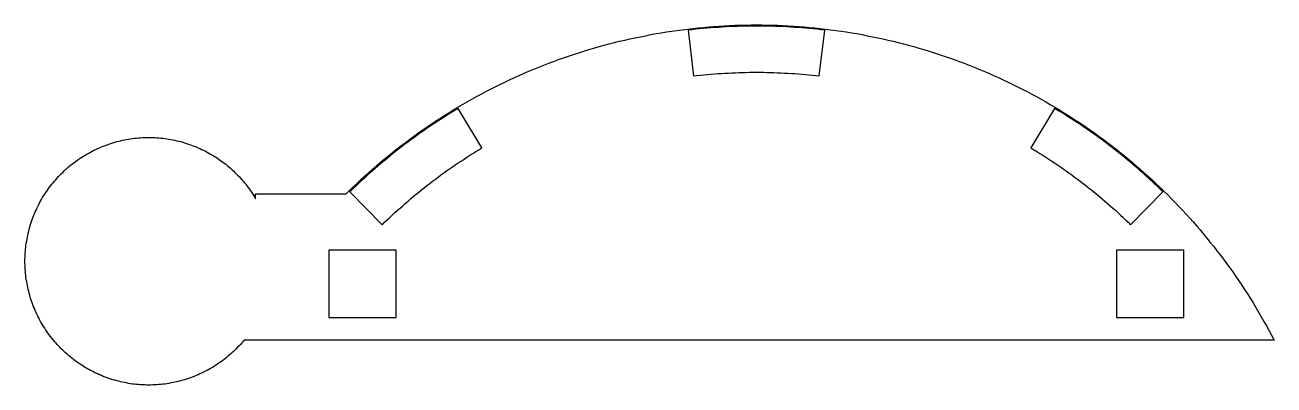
# Model space of a CAD drawing. Header units: millimetres. Extents: x 0 to 111, y 0 to 32.
import ezdxf

# ---------------------------------------------------------------- set-up
doc = ezdxf.new("R2010")
doc.units = ezdxf.units.MM
doc.layers.add('CUT', color=7, linetype='Continuous')

msp = doc.modelspace()

# ---------------------------------------------------------------- linework, layer by layer
at = {"layer": 'CUT'}
for points in [[(19.27, 3.75), (19.15, 3.61), (19.03, 3.48), (18.9, 3.35), (18.78, 3.22), (18.65, 3.1), (18.52, 2.97), (18.39, 2.85), (18.25, 2.73), (18.12, 2.61), (17.98, 2.5), (17.84, 2.38), (17.7, 2.27), (17.55, 2.16), (17.41, 2.06), (17.26, 1.96), (17.11, 1.85), (16.96, 1.76), (16.81, 1.66), (16.66, 1.56), (16.5, 1.47), (16.34, 1.39), (16.19, 1.3), (16.03, 1.22), (15.87, 1.13), (15.7, 1.06), (15.54, 0.98), (15.38, 0.91), (15.21, 0.84), (15.04, 0.77), (14.87, 0.71), (14.71, 0.64), (14.54, 0.58), (14.36, 0.53), (14.19, 0.47), (14.02, 0.42), (13.85, 0.37), (13.67, 0.33), (13.5, 0.29), (13.32, 0.25), (13.15, 0.21), (12.97, 0.18), (12.79, 0.15), (12.61, 0.12), (12.44, 0.09), (12.26, 0.07), (12.08, 0.05), (11.9, 0.04), (11.72, 0.02), (11.54, 0.01), (11.36, 0.01), (11.18, 0), (11, 0), (10.82, 0), (10.64, 0.01), (10.46, 0.01), (10.28, 0.02), (10.1, 0.04), (9.92, 0.05), (9.74, 0.07), (9.56, 0.09), (9.39, 0.12), (9.21, 0.15), (9.03, 0.18), (8.85, 0.21), (8.68, 0.25), (8.5, 0.29), (8.33, 0.33), (8.15, 0.37), (7.98, 0.42), (7.81, 0.47), (7.64, 0.53), (7.46, 0.58), (7.29, 0.64), (7.13, 0.71), (6.96, 0.77), (6.79, 0.84), (6.62, 0.91), (6.46, 0.98), (6.3, 1.06), (6.13, 1.13), (5.97, 1.22), (5.81, 1.3), (5.66, 1.39), (5.5, 1.47), (5.34, 1.56), (5.19, 1.66), (5.04, 1.76), (4.89, 1.85), (4.74, 1.96), (4.59, 2.06), (4.45, 2.16), (4.3, 2.27), (4.16, 2.38), (4.02, 2.5), (3.88, 2.61), (3.75, 2.73), (3.61, 2.85), (3.48, 2.97), (3.35, 3.1), (3.22, 3.22), (3.1, 3.35), (2.97, 3.48), (2.85, 3.61), (2.73, 3.75), (2.61, 3.88), (2.5, 4.02), (2.38, 4.16), (2.27, 4.3), (2.16, 4.45), (2.06, 4.59), (1.96, 4.74), (1.85, 4.89), (1.76, 5.04), (1.66, 5.19), (1.56, 5.34), (1.47, 5.5), (1.39, 5.66), (1.3, 5.81), (1.22, 5.97), (1.13, 6.13), (1.06, 6.3), (0.98, 6.46), (0.91, 6.62), (0.84, 6.79), (0.77, 6.96), (0.71, 7.13), (0.64, 7.29), (0.58, 7.46), (0.53, 7.64), (0.47, 7.81), (0.42, 7.98), (0.37, 8.15), (0.33, 8.33), (0.29, 8.5), (0.25, 8.68), (0.21, 8.85), (0.18, 9.03), (0.15, 9.21), (0.12, 9.39), (0.09, 9.56), (0.07, 9.74), (0.05, 9.92), (0.04, 10.1), (0.02, 10.28), (0.01, 10.46), (0.01, 10.64), (0, 10.82), (0, 11), (0, 11.18), (0.01, 11.36), (0.01, 11.54), (0.02, 11.72), (0.04, 11.9), (0.05, 12.08), (0.07, 12.26), (0.09, 12.44), (0.12, 12.61), (0.15, 12.79), (0.18, 12.97), (0.21, 13.15), (0.25, 13.32), (0.29, 13.5), (0.33, 13.67), (0.37, 13.85), (0.42, 14.02), (0.47, 14.19), (0.53, 14.36), (0.58, 14.54), (0.64, 14.71), (0.71, 14.87), (0.77, 15.04), (0.84, 15.21), (0.91, 15.38), (0.98, 15.54), (1.06, 15.7), (1.13, 15.87), (1.22, 16.03), (1.3, 16.19), (1.39, 16.34), (1.47, 16.5), (1.56, 16.66), (1.66, 16.81), (1.76, 16.96), (1.85, 17.11), (1.96, 17.26), (2.06, 17.41), (2.16, 17.55), (2.27, 17.7), (2.38, 17.84), (2.5, 17.98), (2.61, 18.12), (2.73, 18.25), (2.85, 18.39), (2.97, 18.52), (3.1, 18.65), (3.22, 18.78), (3.35, 18.9), (3.48, 19.03), (3.61, 19.15), (3.75, 19.27), (3.88, 19.39), (4.02, 19.5), (4.16, 19.62), (4.3, 19.73), (4.45, 19.84), (4.59, 19.94), (4.74, 20.04), (4.89, 20.15), (5.04, 20.24), (5.19, 20.34), (5.34, 20.44), (5.5, 20.53), (5.66, 20.61), (5.81, 20.7), (5.97, 20.78), (6.13, 20.87), (6.3, 20.94), (6.46, 21.02), (6.62, 21.09), (6.79, 21.16), (6.96, 21.23), (7.13, 21.29), (7.29, 21.36), (7.46, 21.42), (7.64, 21.47), (7.81, 21.53), (7.98, 21.58), (8.15, 21.63), (8.33, 21.67), (8.5, 21.71), (8.68, 21.75), (8.85, 21.79), (9.03, 21.82), (9.21, 21.85), (9.39, 21.88), (9.56, 21.91), (9.74, 21.93), (9.92, 21.95), (10.1, 21.96), (10.28, 21.98), (10.46, 21.99), (10.64, 21.99), (10.82, 22), (11, 22), (11.18, 22), (11.36, 21.99), (11.54, 21.99), (11.72, 21.98), (11.9, 21.96), (12.08, 21.95), (12.26, 21.93), (12.44, 21.91), (12.61, 21.88), (12.79, 21.85), (12.97, 21.82), (13.15, 21.79), (13.32, 21.75), (13.5, 21.71), (13.67, 21.67), (13.85, 21.63), (14.02, 21.58), (14.19, 21.53), (14.36, 21.47), (14.54, 21.42), (14.71, 21.36), (14.87, 21.29), (15.04, 21.23), (15.21, 21.16), (15.38, 21.09), (15.54, 21.02), (15.7, 20.94), (15.87, 20.87), (16.03, 20.78), (16.19, 20.7), (16.34, 20.61), (16.5, 20.53), (16.66, 20.44), (16.81, 20.34), (16.96, 20.24), (17.11, 20.15), (17.26, 20.04), (17.41, 19.94), (17.55, 19.84), (17.7, 19.73), (17.84, 19.62), (17.98, 19.5), (18.12, 19.39), (18.25, 19.27), (18.39, 19.15), (18.52, 19.03), (18.65, 18.9), (18.78, 18.78), (18.9, 18.65), (19.03, 18.52), (19.15, 18.39), (19.27, 18.25), (19.39, 18.12), (19.5, 17.98), (19.62, 17.84), (19.73, 17.7), (19.84, 17.55), (19.94, 17.41), (20.04, 17.26), (20.15, 17.11), (20.24, 16.96), (20.34, 16.81), (20.44, 16.66), (20.5, 16.54), (20.5, 17), (28.55, 17), (28.78, 17.22), (29.12, 17.55), (29.46, 17.88), (29.8, 18.2), (30.15, 18.52), (30.5, 18.84), (30.86, 19.15), (31.21, 19.46), (31.57, 19.77), (31.93, 20.07), (32.3, 20.37), (32.66, 20.66), (33.03, 20.96), (33.41, 21.25), (33.78, 21.53), (34.16, 21.82), (34.54, 22.09), (34.92, 22.37), (35.31, 22.64), (35.7, 22.91), (36.09, 23.18), (36.48, 23.44), (36.88, 23.7), (37.27, 23.95), (37.67, 24.2), (38.07, 24.45), (38.48, 24.69), (38.88, 24.93), (39.29, 25.17), (39.7, 25.4), (40.12, 25.63), (40.53, 25.85), (40.95, 26.08), (41.37, 26.29), (41.79, 26.51), (42.21, 26.72), (42.64, 26.92), (43.06, 27.12), (43.49, 27.32), (43.92, 27.52), (44.35, 27.71), (44.79, 27.89), (45.22, 28.07), (45.66, 28.25), (46.1, 28.43), (46.54, 28.6), (46.98, 28.76), (47.42, 28.93), (47.87, 29.08), (48.31, 29.24), (48.76, 29.39), (49.21, 29.53), (49.66, 29.68), (50.11, 29.81), (50.56, 29.95), (51.02, 30.08), (51.47, 30.2), (51.93, 30.32), (52.39, 30.44), (52.84, 30.55), (53.3, 30.66), (53.76, 30.77), (54.22, 30.87), (54.69, 30.96), (55.15, 31.05), (55.61, 31.14), (56.08, 31.23), (56.54, 31.3), (57.01, 31.38), (57.48, 31.45), (57.94, 31.52), (58.41, 31.58), (58.88, 31.64), (59.35, 31.69), (59.82, 31.74), (60.29, 31.79), (60.76, 31.83), (61.23, 31.86), (61.7, 31.89), (62.17, 31.92), (62.64, 31.95), (63.11, 31.97), (63.58, 31.98), (64.06, 31.99), (64.53, 32), (65, 32), (65.47, 32), (65.94, 31.99), (66.42, 31.98), (66.89, 31.97), (67.36, 31.95), (67.83, 31.92), (68.3, 31.89), (68.77, 31.86), (69.24, 31.83), (69.71, 31.79), (70.18, 31.74), (70.65, 31.69), (71.12, 31.64), (71.59, 31.58), (72.06, 31.52), (72.52, 31.45), (72.99, 31.38), (73.46, 31.3), (73.92, 31.23), (74.39, 31.14), (74.85, 31.05), (75.31, 30.96), (75.78, 30.87), (76.24, 30.77), (76.7, 30.66), (77.16, 30.55), (77.61, 30.44), (78.07, 30.32), (78.53, 30.2), (78.98, 30.08), (79.44, 29.95), (79.89, 29.81), (80.34, 29.68), (80.79, 29.53), (81.24, 29.39), (81.69, 29.24), (82.13, 29.08), (82.58, 28.93), (83.02, 28.76), (83.46, 28.6), (83.9, 28.43), (84.34, 28.25), (84.78, 28.07), (85.21, 27.89), (85.65, 27.71), (86.08, 27.52), (86.51, 27.32), (86.94, 27.12), (87.36, 26.92), (87.79, 26.72), (88.21, 26.51), (88.63, 26.29), (89.05, 26.08), (89.47, 25.85), (89.88, 25.63), (90.3, 25.4), (90.71, 25.17), (91.12, 24.93), (91.52, 24.69), (91.93, 24.45), (92.33, 24.2), (92.73, 23.95), (93.12, 23.7), (93.52, 23.44), (93.91, 23.18), (94.3, 22.91), (94.69, 22.64), (95.08, 22.37), (95.46, 22.09), (95.84, 21.82), (96.22, 21.53), (96.59, 21.25), (96.97, 20.96), (97.34, 20.66), (97.7, 20.37), (98.07, 20.07), (98.43, 19.77), (98.79, 19.46), (99.14, 19.15), (99.5, 18.84), (99.85, 18.52), (100.2, 18.2), (100.54, 17.88), (100.88, 17.55), (101.22, 17.22), (101.56, 16.89), (101.89, 16.56), (102.22, 16.22), (102.55, 15.88), (102.87, 15.54), (103.19, 15.19), (103.51, 14.84), (103.82, 14.49), (104.13, 14.13), (104.44, 13.78), (104.74, 13.41), (105.04, 13.05), (105.34, 12.68), (105.64, 12.32), (105.93, 11.94), (106.21, 11.57), (106.5, 11.19), (106.78, 10.81), (107.06, 10.43), (107.33, 10.05), (107.6, 9.66), (107.87, 9.27), (108.13, 8.88), (108.39, 8.48), (108.64, 8.09), (108.9, 7.69), (109.15, 7.29), (109.39, 6.88), (109.63, 6.48), (109.87, 6.07), (110.1, 5.66), (110.33, 5.25), (110.56, 4.83), (110.78, 4.42), (111, 4), (19.49, 4), (19.39, 3.88), (19.27, 3.75)], [(59.6, 31.62), (59.26, 31.58), (58.93, 31.54), (59.41, 27.47), (59.72, 27.51), (60.03, 27.54), (60.34, 27.57), (60.65, 27.6), (60.96, 27.63), (61.27, 27.65), (61.58, 27.68), (61.89, 27.7), (62.2, 27.72), (62.51, 27.73), (62.82, 27.75), (63.13, 27.76), (63.44, 27.77), (63.75, 27.78), (64.07, 27.79), (64.38, 27.8), (64.69, 27.8), (65, 27.8), (65.31, 27.8), (65.62, 27.8), (65.93, 27.79), (66.25, 27.78), (66.56, 27.77), (66.87, 27.76), (67.18, 27.75), (67.49, 27.73), (67.8, 27.72), (68.11, 27.7), (68.42, 27.68), (68.73, 27.65), (69.04, 27.63), (69.35, 27.6), (69.66, 27.57), (69.97, 27.54), (70.28, 27.51), (70.59, 27.47), (71.07, 31.54), (70.74, 31.58), (70.4, 31.62), (70.07, 31.65), (69.73, 31.68), (69.39, 31.71), (69.05, 31.74), (68.72, 31.77), (68.38, 31.79), (68.04, 31.81), (67.7, 31.83), (67.37, 31.85), (67.03, 31.86), (66.69, 31.87), (66.35, 31.88), (66.01, 31.89), (65.68, 31.9), (65.34, 31.9), (65, 31.9), (64.66, 31.9), (64.32, 31.9), (63.99, 31.89), (63.65, 31.88), (63.31, 31.87), (62.97, 31.86), (62.63, 31.85), (62.3, 31.83), (61.96, 31.81), (61.62, 31.79), (61.28, 31.77), (60.95, 31.74), (60.61, 31.71), (60.27, 31.68), (59.93, 31.65), (59.6, 31.62)], [(29.36, 17.65), (29.12, 17.41), (28.87, 17.18), (31.74, 14.25), (31.96, 14.46), (32.19, 14.68), (32.41, 14.89), (32.64, 15.1), (32.87, 15.32), (33.1, 15.53), (33.33, 15.73), (33.57, 15.94), (33.8, 16.14), (34.04, 16.35), (34.27, 16.55), (34.51, 16.75), (34.75, 16.95), (34.99, 17.15), (35.23, 17.34), (35.48, 17.54), (35.72, 17.73), (35.97, 17.92), (36.22, 18.11), (36.47, 18.3), (36.72, 18.48), (36.97, 18.67), (37.22, 18.85), (37.47, 19.03), (37.73, 19.21), (37.98, 19.39), (38.24, 19.56), (38.5, 19.74), (38.76, 19.91), (39.02, 20.08), (39.28, 20.25), (39.54, 20.42), (39.8, 20.58), (40.07, 20.75), (40.33, 20.91), (40.6, 21.07), (38.5, 24.59), (38.21, 24.41), (37.92, 24.24), (37.63, 24.06), (37.35, 23.88), (37.06, 23.7), (36.78, 23.51), (36.5, 23.33), (36.21, 23.14), (35.93, 22.95), (35.65, 22.76), (35.38, 22.57), (35.1, 22.37), (34.82, 22.18), (34.55, 21.98), (34.28, 21.78), (34.01, 21.58), (33.74, 21.37), (33.47, 21.17), (33.2, 20.96), (32.93, 20.75), (32.67, 20.54), (32.41, 20.33), (32.15, 20.11), (31.88, 19.9), (31.63, 19.68), (31.37, 19.46), (31.11, 19.24), (30.86, 19.02), (30.6, 18.79), (30.35, 18.57), (30.1, 18.34), (29.85, 18.11), (29.61, 17.88), (29.36, 17.65)], [(91.79, 24.41), (91.5, 24.59), (89.4, 21.07), (89.67, 20.91), (89.93, 20.75), (90.2, 20.58), (90.46, 20.42), (90.72, 20.25), (90.98, 20.08), (91.24, 19.91), (91.5, 19.74), (91.76, 19.56), (92.02, 19.39), (92.27, 19.21), (92.53, 19.03), (92.78, 18.85), (93.03, 18.67), (93.28, 18.48), (93.53, 18.3), (93.78, 18.11), (94.03, 17.92), (94.28, 17.73), (94.52, 17.54), (94.77, 17.34), (95.01, 17.15), (95.25, 16.95), (95.49, 16.75), (95.73, 16.55), (95.96, 16.35), (96.2, 16.14), (96.43, 15.94), (96.67, 15.73), (96.9, 15.53), (97.13, 15.32), (97.36, 15.1), (97.59, 14.89), (97.81, 14.68), (98.04, 14.46), (98.26, 14.25), (101.13, 17.18), (100.88, 17.41), (100.64, 17.65), (100.39, 17.88), (100.15, 18.11), (99.9, 18.34), (99.65, 18.57), (99.4, 18.79), (99.14, 19.02), (98.89, 19.24), (98.63, 19.46), (98.37, 19.68), (98.12, 19.9), (97.85, 20.11), (97.59, 20.33), (97.33, 20.54), (97.07, 20.75), (96.8, 20.96), (96.53, 21.17), (96.26, 21.37), (95.99, 21.58), (95.72, 21.78), (95.45, 21.98), (95.18, 22.18), (94.9, 22.37), (94.62, 22.57), (94.35, 22.76), (94.07, 22.95), (93.79, 23.14), (93.5, 23.33), (93.22, 23.51), (92.94, 23.7), (92.65, 23.88), (92.37, 24.06), (92.08, 24.24), (91.79, 24.41)], [(27, 6), (33, 6), (33, 12), (27, 12), (27, 6)], [(97, 6), (103, 6), (103, 12), (97, 12), (97, 6)]]:
    msp.add_lwpolyline(points, close=True, dxfattribs=at)

doc.saveas('drawing.dxf')
